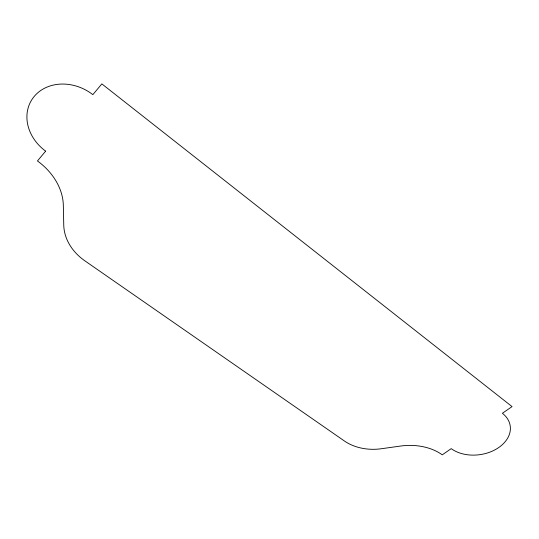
<?xml version="1.0" encoding="UTF-8"?>
<svg xmlns="http://www.w3.org/2000/svg" width="539" height="539" viewBox="0 0 539 539"><rect width="100%" height="100%" fill="white"/><g stroke="black" fill="none" stroke-linecap="round" stroke-linejoin="round"><path stroke-width="0.81" d="M45.64 151.149L37.454 160.945A60.004 47.459 26.4 0 1 63.332 205.339L63.757 225.134A50.087 41.058 18.7 0 0 84.832 260.802L344.441 441.017A43.073 31.552 -3 0 0 381.262 448.751L400.605 446.043A46.92 32.468 -3.8 0 1 442.256 454.835L451.21 448.643A34.058 24.161 -8 0 0 498.737 447.532A34.058 24.161 -8 0 0 502.382 413.278L512.05 406.595L101.844 83.882L92.843 94.655A43.329 36.659 29.9 0 0 34.206 96.434A43.329 36.659 29.9 0 0 45.64 151.149"/></g></svg>
